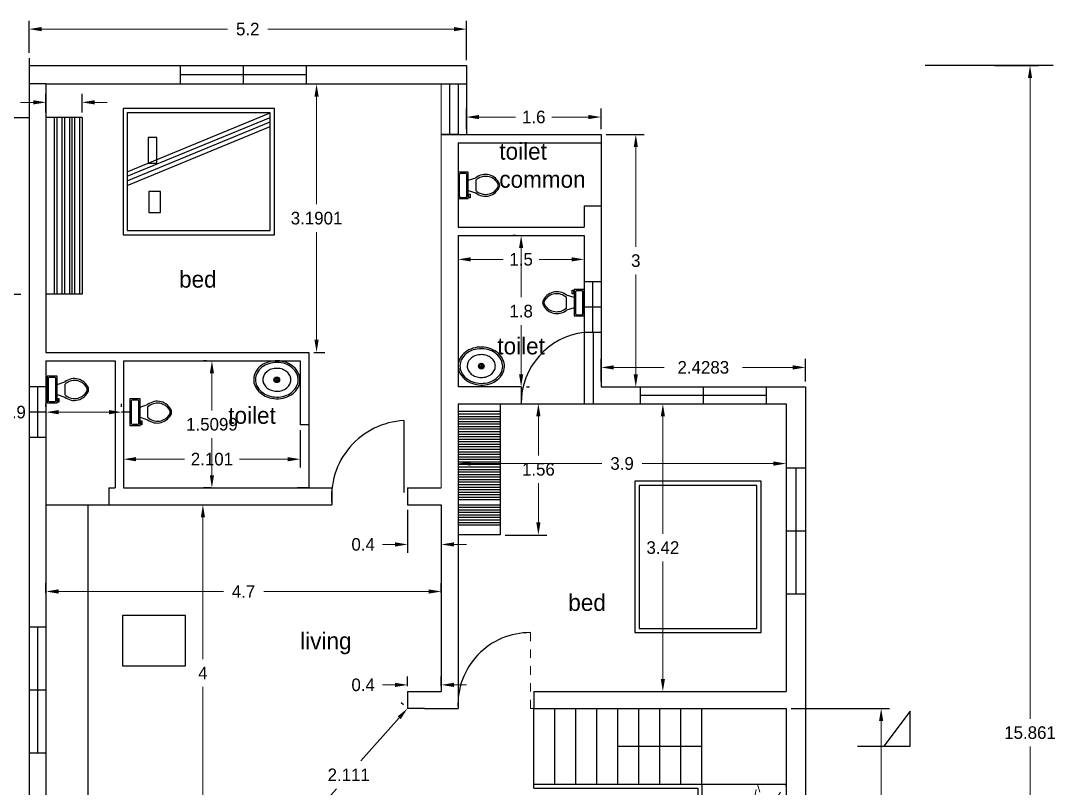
# Model space of a CAD drawing. Header units: inches. Extents: x -100 to 1476, y -184 to 112.
# Drawn here: x 19.81 to 32.12, y 35.41 to 44.53 of the extents above; entities that cross this region are included whole.
import ezdxf

# ---------------------------------------------------------------- set-up
doc = ezdxf.new("R2010")
doc.units = ezdxf.units.IN
doc.header["$MEASUREMENT"] = 0
doc.header["$PDMODE"] = 66
doc.linetypes.add('ACAD_ISO02W100', pattern=[15, 12, -3])
doc.dimstyles.get("Standard").update_dxf_attribs({"dimtxt": 0.15, "dimasz": 0.15, "dimexe": 0.1, "dimexo": 0.0625, "dimgap": 0.09, "dimtad": 0, "dimtih": 1, "dimtoh": 1, "dimdec": 4, "dimdsep": 46, "dimtxsty": 'Standard', "dimcen": 0.09, "dimadec": 0, "dimazin": 0, "dimtfac": 1, "dimtdec": 4, "dimtofl": 0, "dimtmove": 0, "dimatfit": 3, "dimfxl": 0, "dimtolj": 1, "dimtzin": 0, "dimlwd": 15, "dimarcsym": 0})

# ---------------------------------------------------------------- blocks, each defined once
blk = doc.blocks.new('*D1')
at = {"color": 0, "lineweight": -2, "transparency": 16777216}
for p, q in [((25.009, 39.915), (25.009, 39.166)), ((28.909, 39.915), (28.909, 39.166))]:
    blk.add_line(p, q, dxfattribs=at)
at = {"color": 0, "lineweight": 15, "transparency": 16777216}
for p, q in [((25.159, 39.266), (26.719, 39.266)), ((28.759, 39.266), (27.199, 39.266))]:
    blk.add_line(p, q, dxfattribs=at)
at = {"color": 0, "transparency": 16777216}
for points in [[(25.159, 39.291), (25.159, 39.241), (25.009, 39.266)], [(28.759, 39.291), (28.759, 39.241), (28.909, 39.266)]]:
    blk.add_solid(points, dxfattribs=at)
at = {"layer": 'Defpoints', "color": 0, "transparency": 16777216}
for p in [(25.009, 39.977), (28.909, 39.977), (28.909, 39.266)]:
    blk.add_point(p, dxfattribs=at)
at = {"color": 0, "transparency": 16777216, "insert": (26.959, 39.266), "char_height": 0.15, "attachment_point": 5}
blk.add_mtext('\\A1;3.9', dxfattribs=at)
blk = doc.blocks.new('*D2')
at = {"color": 0, "lineweight": -2, "transparency": 16777216}
for p, q in [((27.021, 39.977), (27.544, 39.977)), ((27.021, 36.557), (27.544, 36.557))]:
    blk.add_line(p, q, dxfattribs=at)
at = {"color": 0, "lineweight": 15, "transparency": 16777216}
for p, q in [((27.444, 39.827), (27.444, 38.432)), ((27.444, 36.707), (27.444, 38.102))]:
    blk.add_line(p, q, dxfattribs=at)
at = {"color": 0, "transparency": 16777216}
for points in [[(27.419, 39.827), (27.469, 39.827), (27.444, 39.977)], [(27.419, 36.707), (27.469, 36.707), (27.444, 36.557)]]:
    blk.add_solid(points, dxfattribs=at)
at = {"layer": 'Defpoints', "color": 0, "transparency": 16777216}
for p in [(26.959, 39.977), (26.959, 36.557), (27.444, 36.557)]:
    blk.add_point(p, dxfattribs=at)
at = {"color": 0, "transparency": 16777216, "insert": (27.444, 38.267), "char_height": 0.15, "attachment_point": 5}
blk.add_mtext('\\A1;3.42', dxfattribs=at)
blk = doc.blocks.new('*D3')
at = {"color": 0, "lineweight": -2, "transparency": 16777216}
for p, q in [((21.871, 38.777), (22.076, 38.777)), ((21.871, 34.777), (22.076, 34.777))]:
    blk.add_line(p, q, dxfattribs=at)
at = {"color": 0, "lineweight": 15, "transparency": 16777216}
for p, q in [((21.976, 38.627), (21.976, 36.942)), ((21.976, 34.927), (21.976, 36.612))]:
    blk.add_line(p, q, dxfattribs=at)
at = {"color": 0, "transparency": 16777216}
for points in [[(21.951, 38.627), (22.001, 38.627), (21.976, 38.777)], [(21.951, 34.927), (22.001, 34.927), (21.976, 34.777)]]:
    blk.add_solid(points, dxfattribs=at)
at = {"layer": 'Defpoints', "color": 0, "transparency": 16777216}
for p in [(21.809, 38.777), (21.809, 34.777), (21.976, 34.777)]:
    blk.add_point(p, dxfattribs=at)
at = {"color": 0, "transparency": 16777216, "insert": (21.976, 36.777), "char_height": 0.15, "attachment_point": 5}
blk.add_mtext('\\A1;4', dxfattribs=at)
blk = doc.blocks.new('*D12')
at = {"color": 0, "lineweight": -2, "transparency": 16777216}
for p, q in [((31.385, 43.998), (31.909, 43.998)), ((31.746, 28.137), (31.709, 28.137))]:
    blk.add_line(p, q, dxfattribs=at)
at = {"color": 0, "lineweight": 15, "transparency": 16777216}
for p, q in [((31.809, 43.848), (31.809, 36.233)), ((31.809, 28.287), (31.809, 35.903))]:
    blk.add_line(p, q, dxfattribs=at)
at = {"color": 0, "transparency": 16777216}
for points in [[(31.784, 43.848), (31.834, 43.848), (31.809, 43.998)], [(31.784, 28.287), (31.834, 28.287), (31.809, 28.137)]]:
    blk.add_solid(points, dxfattribs=at)
at = {"layer": 'Defpoints', "color": 0, "transparency": 16777216}
for p in [(31.323, 43.998), (31.809, 28.137), (31.809, 28.137)]:
    blk.add_point(p, dxfattribs=at)
at = {"color": 0, "transparency": 16777216, "insert": (31.809, 36.068), "char_height": 0.15, "attachment_point": 5}
blk.add_mtext('\\A1;15.861', dxfattribs=at)
blk = doc.blocks.new('*D13')
at = {"color": 0, "lineweight": -2, "transparency": 16777216}
for p, q in [((20.109, 37.73), (20.109, 37.846)), ((24.809, 37.73), (24.809, 37.846))]:
    blk.add_line(p, q, dxfattribs=at)
at = {"color": 0, "lineweight": 15, "transparency": 16777216}
for p, q in [((20.259, 37.746), (22.219, 37.746)), ((24.659, 37.746), (22.699, 37.746))]:
    blk.add_line(p, q, dxfattribs=at)
at = {"color": 0, "transparency": 16777216}
for points in [[(20.259, 37.771), (20.259, 37.721), (20.109, 37.746)], [(24.659, 37.771), (24.659, 37.721), (24.809, 37.746)]]:
    blk.add_solid(points, dxfattribs=at)
at = {"layer": 'Defpoints', "color": 0, "transparency": 16777216}
for p in [(20.109, 37.746), (20.109, 37.667), (24.809, 37.667)]:
    blk.add_point(p, dxfattribs=at)
at = {"color": 0, "transparency": 16777216, "insert": (22.459, 37.746), "char_height": 0.15, "attachment_point": 5}
blk.add_mtext('\\A1;4.7', dxfattribs=at)
blk = doc.blocks.new('*D22')
at = {"color": 0, "lineweight": -2, "transparency": 16777216}
for p, q in [((26.711, 40.24), (26.711, 40.509)), ((29.139, 40.24), (29.139, 40.509))]:
    blk.add_line(p, q, dxfattribs=at)
at = {"color": 0, "lineweight": 15, "transparency": 16777216}
for p, q in [((26.861, 40.409), (27.46, 40.409)), ((28.989, 40.409), (28.39, 40.409))]:
    blk.add_line(p, q, dxfattribs=at)
at = {"color": 0, "transparency": 16777216}
for points in [[(26.861, 40.434), (26.861, 40.384), (26.711, 40.409)], [(28.989, 40.434), (28.989, 40.384), (29.139, 40.409)]]:
    blk.add_solid(points, dxfattribs=at)
at = {"layer": 'Defpoints', "color": 0, "transparency": 16777216}
for p in [(29.139, 40.409), (26.711, 40.177), (29.139, 40.177)]:
    blk.add_point(p, dxfattribs=at)
at = {"color": 0, "transparency": 16777216, "insert": (27.925, 40.409), "char_height": 0.15, "attachment_point": 5}
blk.add_mtext('\\A1;2.4283', dxfattribs=at)
blk = doc.blocks.new('*D23')
at = {"color": 0, "lineweight": -2, "transparency": 16777216}
for p, q in [((28.971, 36.357), (30.139, 36.357)), ((28.971, 32.557), (30.139, 32.557))]:
    blk.add_line(p, q, dxfattribs=at)
at = {"color": 0, "lineweight": 15, "transparency": 16777216}
for p, q in [((30.039, 36.207), (30.039, 34.622)), ((30.039, 32.707), (30.039, 34.292))]:
    blk.add_line(p, q, dxfattribs=at)
at = {"color": 0, "transparency": 16777216}
for points in [[(30.014, 36.207), (30.064, 36.207), (30.039, 36.357)], [(30.014, 32.707), (30.064, 32.707), (30.039, 32.557)]]:
    blk.add_solid(points, dxfattribs=at)
at = {"layer": 'Defpoints', "color": 0, "transparency": 16777216}
for p in [(28.909, 36.357), (28.909, 32.557), (30.039, 32.557)]:
    blk.add_point(p, dxfattribs=at)
at = {"color": 0, "transparency": 16777216, "insert": (30.039, 34.457), "char_height": 0.15, "attachment_point": 5}
blk.add_mtext('\\A1;3.8', dxfattribs=at)
blk = doc.blocks.new('*D26')
at = {"color": 0, "lineweight": -2, "transparency": 16777216}
for p, q in [((24.362, 36.399), (24.334, 36.424)), ((22.962, 34.819), (22.934, 34.844))]:
    blk.add_line(p, q, dxfattribs=at)
at = {"color": 0, "lineweight": 15, "transparency": 16777216}
for p, q in [((24.309, 36.245), (23.855, 35.732)), ((23.108, 34.89), (23.563, 35.402))]:
    blk.add_line(p, q, dxfattribs=at)
at = {"color": 0, "transparency": 16777216}
for points in [[(24.291, 36.262), (24.328, 36.229), (24.409, 36.357)], [(23.09, 34.906), (23.127, 34.873), (23.009, 34.777)]]:
    blk.add_solid(points, dxfattribs=at)
at = {"layer": 'Defpoints', "color": 0, "transparency": 16777216}
for p in [(24.409, 36.357), (24.409, 36.357), (23.009, 34.777)]:
    blk.add_point(p, dxfattribs=at)
at = {"color": 0, "transparency": 16777216, "insert": (23.709, 35.567), "char_height": 0.15, "attachment_point": 5}
blk.add_mtext('\\A1;2.111', dxfattribs=at)
blk = doc.blocks.new('*D27')
at = {"color": 0, "lineweight": -2, "transparency": 16777216}
for p, q in [((24.409, 36.62), (24.409, 36.736)), ((24.809, 36.62), (24.809, 36.736))]:
    blk.add_line(p, q, dxfattribs=at)
at = {"color": 0, "lineweight": 15, "transparency": 16777216}
for p, q in [((24.259, 36.636), (24.109, 36.636)), ((24.959, 36.636), (25.109, 36.636))]:
    blk.add_line(p, q, dxfattribs=at)
at = {"color": 0, "transparency": 16777216}
for points in [[(24.259, 36.661), (24.259, 36.611), (24.409, 36.636)], [(24.959, 36.661), (24.959, 36.611), (24.809, 36.636)]]:
    blk.add_solid(points, dxfattribs=at)
at = {"layer": 'Defpoints', "color": 0, "transparency": 16777216}
for p in [(24.409, 36.636), (24.409, 36.557), (24.809, 36.557)]:
    blk.add_point(p, dxfattribs=at)
at = {"color": 0, "transparency": 16777216, "insert": (23.881, 36.636), "char_height": 0.15, "attachment_point": 5}
blk.add_mtext('\\A1;0.4', dxfattribs=at)
blk = doc.blocks.new('Sink - Oval top')
for p, q in [((-1, 0), (1, 0)), ((0, 1), (0, -1))]:
    blk.add_line(p, q)
at = {"linetype": 'Continuous'}
for points in [[(-12.23, 0.39, 0.117634), (-11.46, -3.36, 0.104469), (-8.88, -6.8, 0.090016), (-5.08, -9.07, 0.08192), (-0.32, -10.02, 0.08192), (4.49, -9.38, 0.090016), (8.42, -7.36, 0.104469), (11.22, -4.09, 0.117634), (12.23, -0.39, 0.117634), (11.46, 3.36, 0.104469), (8.88, 6.8, 0.090016), (5.08, 9.07, 0.08192), (0.32, 10.02, 0.08192), (-4.49, 9.38, 0.090016), (-8.42, 7.36, 0.104469), (-11.22, 4.09, 0.117634)], [(-11.29, 0.16, 0.118622), (-10.52, -3.25, 0.104678), (-8.07, -6.36, 0.089562), (-4.54, -8.37, 0.081185), (-0.13, -9.15, 0.081185), (4.3, -8.49, 0.089562), (7.89, -6.58, 0.104678), (10.42, -3.55, 0.118622), (11.29, -0.16, 0.118622), (10.52, 3.25, 0.104678), (8.07, 6.36, 0.089562), (4.54, 8.37, 0.081185), (0.13, 9.15, 0.081185), (-4.3, 8.49, 0.089562), (-7.89, 6.58, 0.104678), (-10.42, 3.55, 0.118622)], [(-7.42, 0.08, 0.118283), (-6.91, -2.17, 0.104607), (-5.29, -4.21, 0.089718), (-2.97, -5.53, 0.081436), (-0.07, -6.04, 0.081436), (2.84, -5.59, 0.089718), (5.2, -4.33, 0.104607), (6.86, -2.32, 0.118283), (7.42, -0.08, 0.118283), (6.91, 2.17, 0.104607), (5.29, 4.21, 0.089718), (2.97, 5.53, 0.081436), (0.07, 6.04, 0.081436), (-2.84, 5.59, 0.089718), (-5.2, 4.33, 0.104607), (-6.86, 2.32, 0.118283)]]:
    blk.add_lwpolyline(points, format="xyb", close=True, dxfattribs=at)
for radius in [1.5, 1]:
    blk.add_circle((0, 0), radius)
blk = doc.blocks.new('Toilet - top')
for p, q in [((-8, -8.5), (-8, -8)), ((-7, -8), (-7, -9.5)), ((-4, -8), (-6, -14)), ((4, -8), (6, -14)), ((9.5, -6), (9.5, -2)), ((-10, -8.5), (-8, -8.5)), ((-10, -9.5), (-10, -8.5)), ((-7, -9.5), (-10, -9.5)), ((4, -14), (-4, -14))]:
    blk.add_line(p, q)
blk.add_lwpolyline([(10.5, -8), (10.5, 0), (-10.5, 0), (-10.5, -8)], close=True)
for points in [[(-9.5, -2), (-9.5, -6)], [(8.5, -1), (-8.5, -1)], [(-8.5, -7), (8.5, -7)]]:
    blk.add_lwpolyline(points)
for centre, radius, start, end in [((-8.62, -1.88), 0.884, 81.8699, 188.1301), ((-8.62, -6.12), 0.884, 171.8699, 278.1301), ((8.62, -1.88), 0.884, 351.8699, 98.1301), ((8.62, -6.12), 0.884, 261.8699, 8.1301), ((3.52, -21.58), 12.17, 141.46911, 247.97143), ((4.2, -21.82), 11.33, 136.36773, 238.94682), ((-3.52, -21.58), 12.17, 292.02843, 38.53071), ((-4.2, -21.82), 11.33, 301.05301, 43.63209), ((0, -27.88), 4, 245.73182, 294.26817), ((0, -29), 4, 254.86053, 285.13947)]:
    blk.add_arc(centre, radius, start, end)
blk = doc.blocks.new('*D30')
at = {"color": 0, "lineweight": -2, "transparency": 16777216}
for p, q in [((25.571, 39.977), (26.064, 39.977)), ((25.571, 38.417), (26.064, 38.417))]:
    blk.add_line(p, q, dxfattribs=at)
at = {"color": 0, "lineweight": 15, "transparency": 16777216}
for p, q in [((25.964, 39.827), (25.964, 39.362)), ((25.964, 38.567), (25.964, 39.032))]:
    blk.add_line(p, q, dxfattribs=at)
at = {"color": 0, "transparency": 16777216}
for points in [[(25.939, 39.827), (25.989, 39.827), (25.964, 39.977)], [(25.939, 38.567), (25.989, 38.567), (25.964, 38.417)]]:
    blk.add_solid(points, dxfattribs=at)
at = {"layer": 'Defpoints', "color": 0, "transparency": 16777216}
for p in [(25.509, 39.977), (25.509, 38.417), (25.964, 38.417)]:
    blk.add_point(p, dxfattribs=at)
at = {"color": 0, "transparency": 16777216, "insert": (25.964, 39.197), "char_height": 0.15, "attachment_point": 5}
blk.add_mtext('\\A1;1.56', dxfattribs=at)
blk = doc.blocks.new('*D31')
at = {"color": 0, "lineweight": -2, "transparency": 16777216}
for p, q in [((19.909, 43.376), (19.047, 43.376)), ((19.812, 41.276), (19.047, 41.276))]:
    blk.add_line(p, q, dxfattribs=at)
at = {"color": 0, "lineweight": 15, "transparency": 16777216}
for p, q in [((19.147, 43.226), (19.147, 42.491)), ((19.147, 41.426), (19.147, 42.161))]:
    blk.add_line(p, q, dxfattribs=at)
at = {"color": 0, "transparency": 16777216}
for points in [[(19.122, 43.226), (19.172, 43.226), (19.147, 43.376)], [(19.122, 41.426), (19.172, 41.426), (19.147, 41.276)]]:
    blk.add_solid(points, dxfattribs=at)
at = {"layer": 'Defpoints', "color": 0, "transparency": 16777216}
for p in [(19.971, 43.376), (19.147, 41.276), (19.875, 41.276)]:
    blk.add_point(p, dxfattribs=at)
at = {"color": 0, "transparency": 16777216, "insert": (19.147, 42.326), "char_height": 0.15, "attachment_point": 5}
blk.add_mtext('\\A1;2.1', dxfattribs=at)
blk = doc.blocks.new('*D100')
at = {"color": 0, "lineweight": -2, "transparency": 16777216}
for p, q in [((25.696, 41.977), (25.659, 41.977)), ((25.821, 40.177), (25.859, 40.177))]:
    blk.add_line(p, q, dxfattribs=at)
at = {"color": 0, "lineweight": 15, "transparency": 16777216}
for p, q in [((25.759, 41.827), (25.759, 41.242)), ((25.759, 40.327), (25.759, 40.912))]:
    blk.add_line(p, q, dxfattribs=at)
at = {"color": 0, "transparency": 16777216}
for points in [[(25.734, 41.827), (25.784, 41.827), (25.759, 41.977)], [(25.734, 40.327), (25.784, 40.327), (25.759, 40.177)]]:
    blk.add_solid(points, dxfattribs=at)
at = {"layer": 'Defpoints', "color": 0, "transparency": 16777216}
for p in [(25.759, 41.977), (25.759, 41.977), (25.759, 40.177)]:
    blk.add_point(p, dxfattribs=at)
at = {"color": 0, "transparency": 16777216, "insert": (25.759, 41.077), "char_height": 0.15, "attachment_point": 5}
blk.add_mtext('\\A1;1.8', dxfattribs=at)
blk = doc.blocks.new('*D101')
at = {"color": 0, "lineweight": -2, "transparency": 16777216}
for p, q in [((25.009, 41.915), (25.009, 41.593)), ((26.509, 41.915), (26.509, 41.593))]:
    blk.add_line(p, q, dxfattribs=at)
at = {"color": 0, "lineweight": 15, "transparency": 16777216}
for p, q in [((25.159, 41.693), (25.544, 41.693)), ((26.359, 41.693), (25.974, 41.693))]:
    blk.add_line(p, q, dxfattribs=at)
at = {"color": 0, "transparency": 16777216}
for points in [[(25.159, 41.718), (25.159, 41.668), (25.009, 41.693)], [(26.359, 41.718), (26.359, 41.668), (26.509, 41.693)]]:
    blk.add_solid(points, dxfattribs=at)
at = {"layer": 'Defpoints', "color": 0, "transparency": 16777216}
for p in [(25.009, 41.977), (26.509, 41.977), (25.009, 41.693)]:
    blk.add_point(p, dxfattribs=at)
at = {"color": 0, "transparency": 16777216, "insert": (25.759, 41.693), "char_height": 0.15, "attachment_point": 5}
blk.add_mtext('\\A1;1.5', dxfattribs=at)
blk = doc.blocks.new('*D102')
at = {"color": 0, "lineweight": -2, "transparency": 16777216}
for p, q in [((20.109, 43.44), (20.109, 43.659)), ((20.539, 43.44), (20.539, 43.659))]:
    blk.add_line(p, q, dxfattribs=at)
at = {"color": 0, "lineweight": 15, "transparency": 16777216}
for p, q in [((19.959, 43.559), (19.809, 43.559)), ((20.689, 43.559), (20.839, 43.559))]:
    blk.add_line(p, q, dxfattribs=at)
at = {"color": 0, "transparency": 16777216}
for points in [[(19.959, 43.584), (19.959, 43.534), (20.109, 43.559)], [(20.689, 43.584), (20.689, 43.534), (20.539, 43.559)]]:
    blk.add_solid(points, dxfattribs=at)
at = {"layer": 'Defpoints', "color": 0, "transparency": 16777216}
for p in [(20.109, 43.559), (20.109, 43.377), (20.539, 43.377)]:
    blk.add_point(p, dxfattribs=at)
at = {"color": 0, "transparency": 16777216, "insert": (19.506, 43.559), "char_height": 0.15, "attachment_point": 5}
blk.add_mtext('\\A1;0.43', dxfattribs=at)
blk = doc.blocks.new('*D105')
at = {"color": 0, "lineweight": -2, "transparency": 16777216}
for p, q in [((22.02, 40.487), (21.983, 40.487)), ((22.066, 38.977), (21.983, 38.977))]:
    blk.add_line(p, q, dxfattribs=at)
at = {"color": 0, "lineweight": 15, "transparency": 16777216}
for p, q in [((22.083, 40.337), (22.083, 39.897)), ((22.083, 39.127), (22.083, 39.567))]:
    blk.add_line(p, q, dxfattribs=at)
at = {"color": 0, "transparency": 16777216}
for points in [[(22.058, 40.337), (22.108, 40.337), (22.083, 40.487)], [(22.058, 39.127), (22.108, 39.127), (22.083, 38.977)]]:
    blk.add_solid(points, dxfattribs=at)
at = {"layer": 'Defpoints', "color": 0, "transparency": 16777216}
for p in [(22.083, 40.487), (22.083, 40.487), (22.128, 38.977)]:
    blk.add_point(p, dxfattribs=at)
at = {"color": 0, "transparency": 16777216, "insert": (22.083, 39.732), "char_height": 0.15, "attachment_point": 5}
blk.add_mtext('\\A1;1.5099', dxfattribs=at)
blk = doc.blocks.new('*D106')
at = {"color": 0, "lineweight": -2, "transparency": 16777216}
for p, q in [((20.109, 39.94), (20.109, 39.977)), ((21.009, 39.94), (21.009, 39.977))]:
    blk.add_line(p, q, dxfattribs=at)
at = {"color": 0, "lineweight": 15, "transparency": 16777216}
for p, q in [((20.109, 39.877), (19.959, 39.877)), ((20.859, 39.877), (20.259, 39.877))]:
    blk.add_line(p, q, dxfattribs=at)
at = {"color": 0, "transparency": 16777216}
for points in [[(20.259, 39.902), (20.259, 39.852), (20.109, 39.877)], [(20.859, 39.902), (20.859, 39.852), (21.009, 39.877)]]:
    blk.add_solid(points, dxfattribs=at)
at = {"layer": 'Defpoints', "color": 0, "transparency": 16777216}
for p in [(20.109, 39.877), (20.109, 39.877), (21.009, 39.877)]:
    blk.add_point(p, dxfattribs=at)
at = {"color": 0, "transparency": 16777216, "insert": (19.731, 39.877), "char_height": 0.15, "attachment_point": 5}
blk.add_mtext('\\A1;0.9', dxfattribs=at)
blk = doc.blocks.new('*D152')
at = {"color": 0, "linetype": 'ByBlock', "lineweight": -2, "transparency": 16777216}
for p, q in [((21.032, 39.665), (21.032, 39.218)), ((23.133, 39.665), (23.133, 39.218))]:
    blk.add_line(p, q, dxfattribs=at)
at = {"color": 0, "linetype": 'ByBlock', "lineweight": 15, "transparency": 16777216}
for p, q in [((21.182, 39.318), (21.755, 39.318)), ((22.983, 39.318), (22.41, 39.318))]:
    blk.add_line(p, q, dxfattribs=at)
at = {"color": 0, "linetype": 'ByBlock', "transparency": 16777216}
for points in [[(21.182, 39.343), (21.182, 39.293), (21.032, 39.318)], [(22.983, 39.343), (22.983, 39.293), (23.133, 39.318)]]:
    blk.add_solid(points, dxfattribs=at)
at = {"layer": 'Defpoints', "color": 0, "linetype": 'ByBlock', "transparency": 16777216}
for p in [(21.032, 39.727), (23.133, 39.727), (21.032, 39.318)]:
    blk.add_point(p, dxfattribs=at)
at = {"color": 0, "linetype": 'ByBlock', "transparency": 16777216, "insert": (22.083, 39.318), "char_height": 0.15, "attachment_point": 5}
blk.add_mtext('\\A1;2.101', dxfattribs=at)
blk = doc.blocks.new('*D153')
at = {"color": 0, "linetype": 'ByBlock', "lineweight": -2, "transparency": 16777216}
for p, q in [((23.296, 43.777), (23.427, 43.777)), ((23.296, 40.587), (23.427, 40.587))]:
    blk.add_line(p, q, dxfattribs=at)
at = {"color": 0, "linetype": 'ByBlock', "lineweight": 15, "transparency": 16777216}
for p, q in [((23.327, 43.627), (23.327, 42.347)), ((23.327, 40.737), (23.327, 42.017))]:
    blk.add_line(p, q, dxfattribs=at)
at = {"color": 0, "linetype": 'ByBlock', "transparency": 16777216}
for points in [[(23.302, 43.627), (23.352, 43.627), (23.327, 43.777)], [(23.302, 40.737), (23.352, 40.737), (23.327, 40.587)]]:
    blk.add_solid(points, dxfattribs=at)
at = {"layer": 'Defpoints', "color": 0, "linetype": 'ByBlock', "transparency": 16777216}
for p in [(23.233, 43.777), (23.327, 43.777), (23.233, 40.587)]:
    blk.add_point(p, dxfattribs=at)
at = {"color": 0, "linetype": 'ByBlock', "transparency": 16777216, "insert": (23.327, 42.182), "char_height": 0.15, "attachment_point": 5}
blk.add_mtext('\\A1;3.1901', dxfattribs=at)
blk = doc.blocks.new('*D154')
at = {"color": 0, "linetype": 'ByBlock', "lineweight": -2, "transparency": 16777216}
for p, q in [((24.409, 38.715), (24.409, 38.205)), ((24.809, 38.715), (24.809, 38.205))]:
    blk.add_line(p, q, dxfattribs=at)
at = {"color": 0, "linetype": 'ByBlock', "lineweight": 15, "transparency": 16777216}
for p, q in [((24.259, 38.305), (24.109, 38.305)), ((24.959, 38.305), (25.109, 38.305))]:
    blk.add_line(p, q, dxfattribs=at)
at = {"color": 0, "linetype": 'ByBlock', "transparency": 16777216}
for points in [[(24.259, 38.33), (24.259, 38.28), (24.409, 38.305)], [(24.959, 38.33), (24.959, 38.28), (24.809, 38.305)]]:
    blk.add_solid(points, dxfattribs=at)
at = {"layer": 'Defpoints', "color": 0, "linetype": 'ByBlock', "transparency": 16777216}
for p in [(24.409, 38.777), (24.809, 38.777), (24.409, 38.305)]:
    blk.add_point(p, dxfattribs=at)
at = {"color": 0, "linetype": 'ByBlock', "transparency": 16777216, "insert": (23.881, 38.305), "char_height": 0.15, "attachment_point": 5}
blk.add_mtext('\\A1;0.4', dxfattribs=at)
blk = doc.blocks.new('*D432')
at = {"color": 0, "linetype": 'ByBlock', "lineweight": -2, "ltscale": 3, "transparency": 16777216}
for p, q in [((19.909, 44.148), (19.909, 44.529)), ((25.109, 44.061), (25.109, 44.529))]:
    blk.add_line(p, q, dxfattribs=at)
at = {"color": 0, "linetype": 'ByBlock', "lineweight": 15, "ltscale": 3, "transparency": 16777216}
for p, q in [((20.059, 44.429), (22.269, 44.429)), ((24.959, 44.429), (22.749, 44.429))]:
    blk.add_line(p, q, dxfattribs=at)
at = {"color": 0, "linetype": 'ByBlock', "lineweight": 18, "ltscale": 3, "transparency": 16777216}
for points in [[(20.059, 44.454), (20.059, 44.404), (19.909, 44.429)], [(24.959, 44.404), (24.959, 44.454), (25.109, 44.429)]]:
    blk.add_solid(points, dxfattribs=at)
at = {"layer": 'Defpoints', "color": 0, "linetype": 'ByBlock', "lineweight": 18, "transparency": 16777216}
for p in [(25.109, 44.429), (19.909, 44.085), (25.109, 43.998)]:
    blk.add_point(p, dxfattribs=at)
at = {"color": 0, "linetype": 'ByBlock', "lineweight": 18, "ltscale": 3, "transparency": 16777216, "insert": (22.509, 44.429), "char_height": 0.15, "attachment_point": 5}
blk.add_mtext('\\A1;5.2', dxfattribs=at)
blk = doc.blocks.new('*D433')
at = {"color": 0, "linetype": 'ByBlock', "lineweight": -2, "ltscale": 3, "transparency": 16777216}
for p, q in [((25.109, 43.24), (25.109, 43.484)), ((26.709, 43.24), (26.709, 43.484))]:
    blk.add_line(p, q, dxfattribs=at)
at = {"color": 0, "linetype": 'ByBlock', "lineweight": 15, "ltscale": 3, "transparency": 16777216}
for p, q in [((25.259, 43.384), (25.694, 43.384)), ((26.559, 43.384), (26.124, 43.384))]:
    blk.add_line(p, q, dxfattribs=at)
at = {"color": 0, "linetype": 'ByBlock', "lineweight": 18, "ltscale": 3, "transparency": 16777216}
for points in [[(25.259, 43.409), (25.259, 43.359), (25.109, 43.384)], [(26.559, 43.359), (26.559, 43.409), (26.709, 43.384)]]:
    blk.add_solid(points, dxfattribs=at)
at = {"layer": 'Defpoints', "color": 0, "linetype": 'ByBlock', "lineweight": 18, "transparency": 16777216}
for p in [(26.709, 43.384), (25.109, 43.177), (26.709, 43.177)]:
    blk.add_point(p, dxfattribs=at)
at = {"color": 0, "linetype": 'ByBlock', "lineweight": 18, "ltscale": 3, "transparency": 16777216, "insert": (25.909, 43.384), "char_height": 0.15, "attachment_point": 5}
blk.add_mtext('\\A1;1.6', dxfattribs=at)
blk = doc.blocks.new('*D434')
at = {"color": 0, "linetype": 'ByBlock', "lineweight": -2, "ltscale": 3, "transparency": 16777216}
for p, q in [((26.771, 43.177), (27.222, 43.177)), ((26.771, 40.177), (27.222, 40.177))]:
    blk.add_line(p, q, dxfattribs=at)
at = {"color": 0, "linetype": 'ByBlock', "lineweight": 15, "ltscale": 3, "transparency": 16777216}
for p, q in [((27.122, 43.027), (27.122, 41.842)), ((27.122, 40.327), (27.122, 41.512))]:
    blk.add_line(p, q, dxfattribs=at)
at = {"color": 0, "linetype": 'ByBlock', "lineweight": 18, "ltscale": 3, "transparency": 16777216}
for points in [[(27.147, 43.027), (27.097, 43.027), (27.122, 43.177)], [(27.097, 40.327), (27.147, 40.327), (27.122, 40.177)]]:
    blk.add_solid(points, dxfattribs=at)
at = {"layer": 'Defpoints', "color": 0, "linetype": 'ByBlock', "lineweight": 18, "transparency": 16777216}
for p in [(26.709, 43.177), (26.709, 40.177), (27.122, 40.177)]:
    blk.add_point(p, dxfattribs=at)
at = {"color": 0, "linetype": 'ByBlock', "lineweight": 18, "ltscale": 3, "transparency": 16777216, "insert": (27.122, 41.677), "char_height": 0.15, "attachment_point": 5}
blk.add_mtext('\\A1;3', dxfattribs=at)

msp = doc.modelspace()

# ---------------------------------------------------------------- linework, layer by layer
for p, q in [((19.90887, 44.08542), (19.90887, 29.77742)), ((19.90887, 43.99842), (25.10887, 43.99842)), ((21.70887, 43.77742), (21.70887, 43.99842)), ((22.45887, 43.77742), (22.45887, 43.99842)), ((23.20887, 43.77742), (23.20887, 43.99842)), ((25.10887, 43.99842), (25.10887, 43.17742)), ((32.08212, 43.99842), (30.5629, 43.99842)), ((21.70887, 43.88792), (23.20887, 43.88792)), ((20.10887, 43.77742), (19.90887, 43.77742)), ((20.10887, 43.77742), (24.90887, 43.77742)), ((20.10887, 43.77742), (20.10887, 40.58735)), ((20.60887, 43.77742), (20.86078, 43.77742)), ((24.40887, 43.77742), (24.90887, 43.77742)), ((24.90887, 43.77742), (24.90887, 43.17742)), ((24.90887, 43.77742), (25.10887, 43.77742)), ((25.00887, 43.77742), (25.00887, 43.17742)), ((25.10887, 43.77742), (25.10887, 43.17742)), ((20.53887, 43.37742), (20.10887, 43.37742)), ((20.20887, 43.37742), (20.20887, 41.27742)), ((20.23887, 43.37742), (20.23887, 41.27742)), ((20.29887, 43.37742), (20.29887, 41.27742)), ((20.32887, 43.37742), (20.32887, 41.27742)), ((20.32887, 43.37742), (20.32887, 41.27742)), ((20.38887, 43.37742), (20.38887, 41.27742)), ((20.41887, 43.37742), (20.41887, 41.27742)), ((20.44887, 43.37742), (20.44887, 41.27742)), ((20.50887, 43.37742), (20.50887, 41.27742)), ((20.53887, 43.37742), (20.53887, 41.27742)), ((21.07623, 42.73478), (22.77623, 43.43478)), ((21.07623, 42.68071), (22.77623, 43.38071)), ((21.07623, 42.62664), (22.77623, 43.32664)), ((21.07623, 42.57256), (22.77623, 43.27256)), ((24.80887, 43.17742), (26.70887, 43.17742)), ((25.00887, 43.17742), (24.80887, 43.17742)), ((26.70887, 43.17742), (26.70887, 40.17742)), ((25.00887, 43.07742), (26.50887, 43.07742)), ((25.00887, 43.07742), (25.00887, 42.07742)), ((25.00887, 43.07742), (25.00887, 42.07742)), ((26.50887, 43.07742), (26.70887, 43.07742)), ((26.50887, 42.32742), (26.50887, 42.07742)), ((26.50887, 42.32742), (26.70887, 42.32742)), ((25.00887, 42.07742), (26.50887, 42.07742)), ((25.00887, 41.97742), (26.50887, 41.97742)), ((25.00887, 41.97742), (25.00887, 40.17742)), ((25.00887, 41.97742), (25.00887, 40.17742)), ((26.50887, 41.97742), (26.50887, 40.17742)), ((26.70887, 41.42485), (26.50887, 41.42485)), ((26.60887, 41.42485), (26.60887, 40.82485)), ((20.53887, 41.27742), (20.10887, 41.27742)), ((26.70887, 41.12485), (26.50887, 41.12485)), ((26.70887, 40.82485), (26.50887, 40.82485)), ((26.61571, 40.82485), (26.61571, 39.97742)), ((20.10887, 40.58735), (23.23329, 40.58735)), ((20.53234, 40.58735), (20.53234, 40.58735)), ((23.23329, 40.58735), (23.23329, 38.97742)), ((20.10887, 40.48735), (20.93234, 40.48735)), ((20.10887, 40.48735), (20.10887, 38.97742)), ((20.53234, 40.48735), (20.53234, 40.48735)), ((20.93234, 40.48735), (20.93234, 38.97742)), ((20.93234, 40.48735), (20.93234, 39.72935)), ((21.03234, 40.48735), (23.13329, 40.48735)), ((21.03234, 40.48735), (21.03234, 38.97742)), ((23.13329, 40.48735), (23.13329, 39.72742)), ((20.10887, 40.17742), (19.90887, 40.17742)), ((20.00887, 40.17742), (20.00887, 39.57742)), ((25.00887, 40.17742), (25.00887, 40.17742)), ((25.75887, 40.17742), (25.00887, 40.17742)), ((25.75887, 40.17742), (25.75887, 39.97742)), ((25.75887, 40.17742), (25.75887, 39.97742)), ((26.50887, 40.17742), (26.50887, 39.97742)), ((26.70887, 40.17742), (29.13887, 40.17742)), ((27.17387, 40.17742), (27.17387, 39.97742)), ((27.92387, 40.17742), (27.92387, 39.97742)), ((28.67387, 40.17742), (28.67387, 39.97742)), ((29.13887, 40.17742), (29.13887, 28.13742)), ((27.17387, 40.07742), (28.67387, 40.07742)), ((25.00887, 39.97742), (28.90887, 39.97742)), ((25.00887, 39.97742), (25.00887, 36.55742)), ((25.50887, 39.97742), (25.50887, 38.77742)), ((28.90887, 39.97742), (28.90887, 36.55742)), ((20.10887, 39.87742), (19.90887, 39.87742)), ((21.10887, 39.87742), (21.00887, 39.87742)), ((24.36462, 39.77744), (24.36462, 38.9206)), ((25.00887, 39.88742), (25.50887, 39.88742)), ((25.00887, 39.85742), (25.50887, 39.85742)), ((25.00887, 39.85742), (25.50887, 39.85742)), ((25.00887, 39.82742), (25.50887, 39.82742)), ((25.00887, 39.79742), (25.50887, 39.79742)), ((25.00887, 39.76742), (25.50887, 39.76742)), ((25.00887, 39.76742), (25.50887, 39.76742)), ((25.00887, 39.73742), (25.50887, 39.73742)), ((25.00887, 39.70742), (25.50887, 39.70742)), ((25.00887, 39.67742), (25.50887, 39.67742)), ((25.00887, 39.67742), (25.50887, 39.67742)), ((25.00887, 39.64742), (25.50887, 39.64742)), ((20.10887, 39.57742), (19.90887, 39.57742)), ((25.00887, 39.61742), (25.50887, 39.61742)), ((25.00887, 39.58742), (25.50887, 39.58742)), ((25.00887, 39.58742), (25.50887, 39.58742)), ((25.00887, 39.55742), (25.50887, 39.55742)), ((25.00887, 39.52742), (25.50887, 39.52742)), ((25.00887, 39.49742), (25.50887, 39.49742)), ((25.00887, 39.49742), (25.50887, 39.49742)), ((25.00887, 39.46742), (25.50887, 39.46742)), ((25.00887, 39.43742), (25.50887, 39.43742)), ((25.00887, 39.40742), (25.50887, 39.40742)), ((25.00887, 39.37742), (25.50887, 39.37742)), ((25.00887, 39.34742), (25.50887, 39.34742)), ((25.00887, 39.31742), (25.50887, 39.31742)), ((25.00887, 39.28742), (25.50887, 39.28742)), ((25.00887, 39.28742), (25.50887, 39.28742)), ((25.00887, 39.25742), (25.50887, 39.25742)), ((25.00887, 39.22742), (25.50887, 39.22742)), ((25.00887, 39.19742), (25.50887, 39.19742)), ((25.00887, 39.19742), (25.50887, 39.19742)), ((25.00887, 39.16742), (25.50887, 39.16742)), ((28.90887, 39.21673), (29.13887, 39.21673)), ((29.02387, 39.21673), (29.02387, 37.71673)), ((25.00887, 39.13742), (25.50887, 39.13742)), ((25.00887, 39.10742), (25.50887, 39.10742)), ((25.00887, 39.10742), (25.50887, 39.10742)), ((25.00887, 39.07742), (25.50887, 39.07742)), ((25.00887, 39.04742), (25.50887, 39.04742)), ((20.10887, 38.97742), (20.10887, 38.77742)), ((20.85887, 38.97742), (20.93234, 38.97742)), ((20.85887, 38.97742), (20.85887, 38.77742)), ((21.03234, 38.97742), (23.50967, 38.97742)), ((23.19983, 38.97742), (23.09983, 38.97742)), ((23.23329, 38.97742), (23.50887, 38.97742)), ((23.50887, 38.97742), (23.50887, 38.77742)), ((24.40887, 38.97742), (24.40887, 38.77742)), ((24.40887, 38.97742), (24.40887, 38.77742)), ((24.40887, 38.97742), (24.80887, 38.97742)), ((25.00887, 39.01742), (25.50887, 39.01742)), ((25.00887, 39.01742), (25.50887, 39.01742)), ((25.00887, 38.98742), (25.50887, 38.98742)), ((25.00887, 38.95742), (25.50887, 38.95742)), ((25.00887, 38.92742), (25.50887, 38.92742)), ((25.00887, 38.92742), (25.50887, 38.92742)), ((25.00887, 38.89742), (25.50887, 38.89742)), ((25.00887, 38.86742), (25.50887, 38.86742)), ((25.00887, 38.83742), (25.50887, 38.83742)), ((20.10887, 38.77742), (23.50887, 38.77742)), ((20.10887, 38.77742), (20.10887, 34.77742)), ((20.60887, 38.77742), (20.60887, 34.77742)), ((24.40887, 38.77742), (24.80887, 38.77742)), ((24.80887, 38.77742), (24.80887, 36.55742)), ((25.00887, 38.77742), (25.50887, 38.77742)), ((25.00887, 38.74742), (25.50887, 38.74742)), ((25.00887, 38.71742), (25.50887, 38.71742)), ((25.00887, 38.68742), (25.50887, 38.68742)), ((25.00887, 38.68742), (25.50887, 38.68742)), ((25.50887, 38.77742), (25.50887, 38.41742)), ((25.00887, 38.65742), (25.50887, 38.65742)), ((25.00887, 38.62742), (25.50887, 38.62742)), ((25.00887, 38.59742), (25.50887, 38.59742)), ((25.00887, 38.59742), (25.50887, 38.59742)), ((25.00887, 38.56742), (25.50887, 38.56742)), ((25.00887, 38.53742), (25.50887, 38.53742)), ((25.50887, 38.41742), (25.00887, 38.41742)), ((28.90887, 38.46673), (29.13887, 38.46673)), ((28.90887, 37.71673), (29.13887, 37.71673)), ((19.90887, 37.32792), (20.10887, 37.32792)), ((19.90887, 37.32792), (20.10887, 37.32792)), ((20.00887, 37.32792), (20.00887, 36.57792)), ((19.90887, 36.57792), (20.10887, 36.57792)), ((20.00887, 36.57792), (20.00887, 35.82792)), ((24.40887, 36.55742), (24.80887, 36.55742)), ((24.40887, 36.55742), (24.40887, 36.35742)), ((24.40887, 36.55742), (24.40887, 36.35742)), ((24.40887, 36.55742), (24.40887, 36.35742)), ((25.00887, 36.55742), (25.00887, 36.35742)), ((25.90887, 36.55742), (28.90887, 36.55742)), ((25.90887, 36.55742), (25.90887, 36.35742)), ((24.60887, 36.35742), (24.40887, 36.35742)), ((24.60887, 36.35742), (25.00887, 36.35742)), ((25.90887, 36.35742), (28.90887, 36.35742)), ((25.90887, 35.40742), (25.90887, 36.35742)), ((26.15887, 35.45742), (26.15887, 36.35742)), ((26.40887, 35.45742), (26.40887, 36.35742)), ((26.65887, 35.45742), (26.65887, 36.35742)), ((26.90887, 35.45742), (26.90887, 36.35742)), ((27.15887, 35.45742), (27.15887, 36.35742)), ((27.40887, 35.45742), (27.40887, 36.35742)), ((27.40887, 35.45742), (27.40887, 36.35742)), ((27.40887, 35.45742), (27.40887, 36.35742)), ((27.65887, 35.45742), (27.65887, 36.35742)), ((27.90887, 35.45742), (27.90887, 36.35742)), ((28.90887, 36.35742), (28.90887, 32.55742)), ((19.90887, 35.82792), (20.10887, 35.82792)), ((26.90887, 35.90742), (27.90887, 35.90742)), ((25.90887, 35.45742), (28.90887, 35.45742)), ((25.90887, 35.40742), (27.85887, 35.40742))]:
    msp.add_line(p, q)
at = {"color": 4, "linetype": 'ByBlock', "lineweight": 18, "ltscale": 3}
for q in [(24.80887, 43.77742), (24.80887, 38.97742)]:
    msp.add_line((24.80887, 43.17742), q, dxfattribs=at)
at = {"color": 0, "linetype": 'ByBlock'}
for p, q in [((21.03234, 40.48735), (21.03234, 40.48735)), ((23.23329, 39.72742), (23.13329, 39.72742)), ((23.23329, 38.97742), (23.14983, 38.97742)), ((30.38568, 36.32567), (30.0722, 35.90742)), ((30.38568, 35.90742), (30.38568, 36.32567)), ((29.75872, 35.90742), (30.38568, 35.90742)), ((27.90887, 35.45742), (27.90887, 33.05742)), ((27.85887, 35.40742), (27.85887, 34.00742))]:
    msp.add_line(p, q, dxfattribs=at)
at = {"color": 0, "linetype": 'ACAD_ISO02W100', "lineweight": 20, "ltscale": 0.0008}
for p, q in [((25.87084, 37.25742), (25.87084, 36.35742)), ((25.87084, 36.35742), (25.90887, 36.35742)), ((28.40887, 34.70742), (28.56872, 35.45742)), ((28.56872, 35.45742), (28.67313, 35.11467)), ((28.67313, 35.11467), (28.90887, 35.45742))]:
    msp.add_line(p, q, dxfattribs=at)
for points in [[(21.02623, 41.98478), (22.82623, 41.98478), (22.82623, 43.48478), (21.02623, 43.48478)], [(21.02623, 41.98478), (22.82623, 41.98478), (22.82623, 43.48478), (21.02623, 43.48478)], [(21.07623, 42.03478), (22.77623, 42.03478), (22.77623, 43.43478), (21.07623, 43.43478)], [(21.42613, 43.13956), (21.32302, 43.13956), (21.32302, 42.8364), (21.42613, 42.8364)], [(21.47268, 42.50023), (21.33255, 42.50023), (21.33255, 42.24947), (21.47268, 42.24947)], [(27.11173, 39.05721), (27.11173, 37.25721), (28.61173, 37.25721), (28.61173, 39.05721)], [(27.11173, 39.05721), (27.11173, 37.25721), (28.61173, 37.25721), (28.61173, 39.05721)], [(27.16173, 39.00721), (27.16173, 37.30721), (28.56173, 37.30721), (28.56173, 39.00721)], [(21.02078, 36.8621), (21.77078, 36.8621), (21.77078, 37.4621), (21.02078, 37.4621)]]:
    msp.add_lwpolyline(points, close=True)
for centre, radius, start, end in [((26.6099, 39.97984), 0.85103, 96.817837, 180.162842), ((24.36462, 38.9206), 0.85684, 176.198021, 182.888919), ((25.86462, 36.4006), 0.85684, 89.583891, 182.888919)]:
    msp.add_arc(centre, radius, start, end)
at = {"color": 0, "linetype": 'ByBlock'}
msp.add_arc((24.41216, 38.8706), 0.90808, 93.000949, 185.889868, dxfattribs=at)

# ---------------------------------------------------------------- block references
for p, xscale, yscale, zscale, rotation in [((25.00887, 42.57242), 0.01500000000000057, 0.01500000000000057, 0.01500000000000057, 90), ((26.50887, 41.17785), 0.01499999999999702, 0.01499999999999702, 0.01499999999999702, 270), ((20.12234, 40.14637), 0.01500000000000057, 0.01500000000000057, 0.01500000000000057, 90), ((21.10887, 39.87742), 0.01500000000000057, 0.01500000000000057, 0.01500000000000057, 90)]:
    msp.add_blockref('Toilet - top', p, dxfattribs=dict(xscale=xscale, yscale=yscale, zscale=zscale, rotation=rotation))
at = {"xscale": 0.02250000000000085, "yscale": 0.02250000000000085, "zscale": 0.02250000000000085}
for p in [(25.28552, 40.42492), (22.85457, 40.26199)]:
    msp.add_blockref('Sink - Oval top', p, dxfattribs=at)

# ---------------------------------------------------------------- texts
at = {"char_height": 0.2, "width": 3.5819957, "attachment_point": 1}
for s, insert in [('{\\fVani|b0|i0|c0|p34;toilet\\Pcommon}', (25.5, 43.07742)), ('{\\fVani|b0|i0|c0|p34;bed}', (21.69241, 41.55682)), ('{\\fVani|b0|i0|c0|p34;toilet}', (25.47622, 40.7638)), ('{\\fVani|b0|i0|c0|p34;toilet}', (22.27739, 39.93873)), ('{\\fVani|b0|i0|c0|p34;bed}', (26.31993, 37.7154)), ('{\\fVani|b0|i0|c0|p34;living}', (23.13315, 37.25941))]:
    msp.add_mtext(s, dxfattribs=dict(at, insert=insert))

# ---------------------------------------------------------------- dimensions: what is measured, and where the dimension line sits
at = {"color": 4, "linetype": 'ByBlock', "lineweight": 18, "ltscale": 3}
for base, p1, p2, picture, middle in [((25.10887, 44.4289), (19.90887, 44.08542), (25.10887, 43.99842), '*D432', (22.50887, 44.4289)), ((26.70887, 43.38446), (25.10887, 43.17742), (26.70887, 43.17742), '*D433', (25.90887, 43.38446))]:
    dim = msp.add_linear_dim(base=base, p1=p1, p2=p2, dimstyle='Standard', dxfattribs=at)
    dim.commit()
    dim.dimension.update_dxf_attribs({"geometry": picture, "text_midpoint": middle})
for base, p1, p2, picture, middle in [((31.8088, 28.13742), (31.32251, 43.99842), (31.8088, 28.13742), '*D12', (31.8088, 36.06792)), ((19.14727, 41.27613), (19.97137, 43.37613), (19.8747, 41.27613), '*D31', (19.14727, 42.32613)), ((25.96446, 38.41742), (25.50887, 39.97742), (25.50887, 38.41742), '*D30', (25.96446, 39.19742)), ((27.44418, 36.55742), (26.95887, 39.97742), (26.95887, 36.55742), '*D2', (27.44418, 38.26742)), ((21.97626, 34.77742), (21.80887, 38.77742), (21.80887, 34.77742), '*D3', (21.97626, 36.77742)), ((30.03862, 32.55742), (28.90887, 36.35742), (28.90887, 32.55742), '*D23', (30.03862, 34.45742))]:
    dim = msp.add_linear_dim(base=base, p1=p1, p2=p2, angle=90, dimstyle='Standard')
    dim.commit()
    dim.dimension.update_dxf_attribs({"geometry": picture, "text_midpoint": middle})
at = {"color": 0, "linetype": 'ByBlock'}
dim = msp.add_linear_dim(base=(23.32653, 43.77742), p1=(23.23329, 40.58735), p2=(23.23329, 43.77742), angle=90, dimstyle='Standard', dxfattribs=at)
dim.commit()
dim.dimension.update_dxf_attribs({"geometry": '*D153', "text_midpoint": (23.32653, 42.18238)})
at = {"color": 0}
for base, p1, p2, picture, middle in [((20.10887, 43.55944), (20.53887, 43.37742), (20.10887, 43.37742), '*D102', (19.50637, 43.55944)), ((25.00887, 41.6933), (26.50887, 41.97742), (25.00887, 41.97742), '*D101', (25.75887, 41.6933)), ((20.10887, 39.87742), (21.00887, 39.87742), (20.10887, 39.87742), '*D106', (19.73137, 39.87742))]:
    dim = msp.add_linear_dim(base=base, p1=p1, p2=p2, dimstyle='Standard', dxfattribs=at)
    dim.commit()
    dim.dimension.update_dxf_attribs({"geometry": picture, "text_midpoint": middle})
at = {"color": 4, "linetype": 'ByBlock', "lineweight": 18, "ltscale": 3}
dim = msp.add_linear_dim(base=(27.12219, 40.17742), p1=(26.70887, 43.17742), p2=(26.70887, 40.17742), angle=90, dimstyle='Standard', dxfattribs=at)
dim.commit()
dim.dimension.update_dxf_attribs({"geometry": '*D434', "text_midpoint": (27.12219, 41.67742)})
at = {"color": 0}
for base, p1, p2, picture, middle in [((25.75887, 41.97742), (25.75887, 40.17742), (25.75887, 41.97742), '*D100', (25.75887, 41.07742)), ((22.08281, 40.48735), (22.12842, 38.97742), (22.08281, 40.48735), '*D105', (22.08281, 39.73238))]:
    dim = msp.add_linear_dim(base=base, p1=p1, p2=p2, angle=90, dimstyle='Standard', dxfattribs=at)
    dim.commit()
    dim.dimension.update_dxf_attribs({"geometry": picture, "text_midpoint": middle})
for base, p1, p2, picture, middle in [((29.13887, 40.40883), (26.71057, 40.17742), (29.13887, 40.17742), '*D22', (27.92472, 40.40883)), ((28.90887, 39.26639), (25.00887, 39.97742), (28.90887, 39.97742), '*D1', (26.95887, 39.26639)), ((20.10887, 37.74585), (24.80887, 37.66742), (20.10887, 37.66742), '*D13', (22.45887, 37.74585)), ((24.40887, 36.63572), (24.80887, 36.55742), (24.40887, 36.55742), '*D27', (23.88137, 36.63572))]:
    dim = msp.add_linear_dim(base=base, p1=p1, p2=p2, dimstyle='Standard')
    dim.commit()
    dim.dimension.update_dxf_attribs({"geometry": picture, "text_midpoint": middle})
at = {"color": 0, "linetype": 'ByBlock'}
for base, p1, p2, picture, middle in [((21.032335, 39.317905), (23.13329, 39.72742), (21.032335, 39.72742), '*D152', (22.082812, 39.317905)), ((24.40887, 38.30476), (24.80887, 38.77742), (24.40887, 38.77742), '*D154', (23.88137, 38.30476))]:
    dim = msp.add_linear_dim(base=base, p1=p1, p2=p2, dimstyle='Standard', dxfattribs=at)
    dim.commit()
    dim.dimension.update_dxf_attribs({"geometry": picture, "text_midpoint": middle})
dim = msp.add_aligned_dim(p1=(23.00887, 34.77742), p2=(24.40887, 36.35742), distance=0, dimstyle='Standard')
dim.commit()
dim.dimension.update_dxf_attribs({"geometry": '*D26', "text_midpoint": (23.70887, 35.56742)})

doc.saveas('drawing.dxf')
